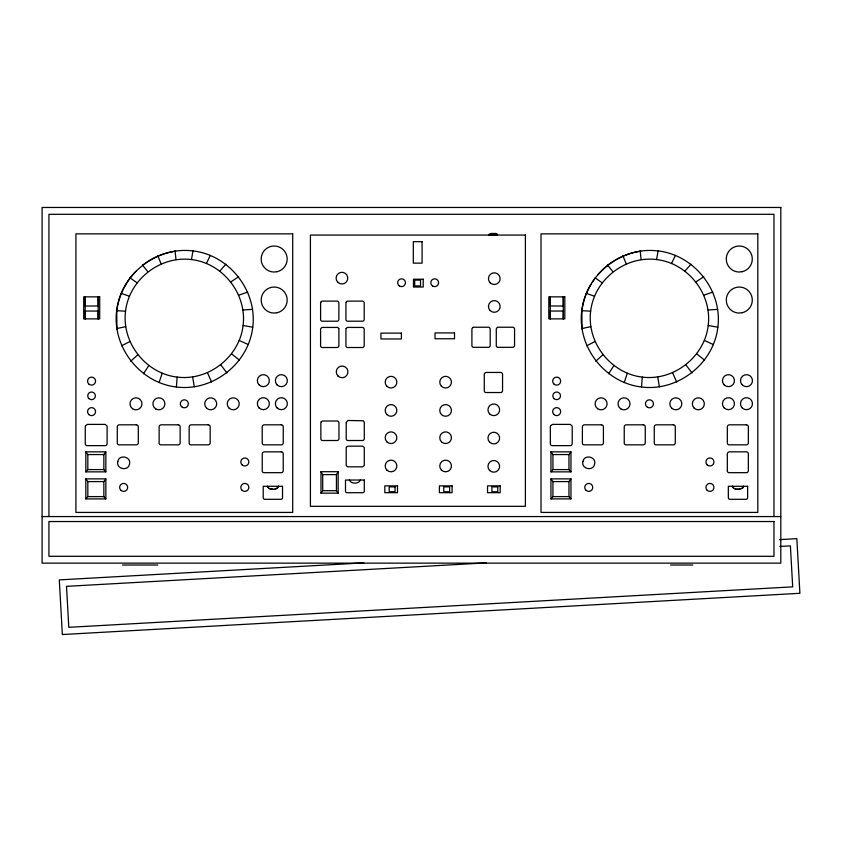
<?xml version="1.0" encoding="UTF-8"?>
<svg xmlns="http://www.w3.org/2000/svg" width="842" height="842" viewBox="0 0 842 842"><rect width="100%" height="100%" fill="white"/><g stroke="black" fill="none" stroke-linecap="round" stroke-linejoin="round"><path stroke-width="1.26" d="M98.188 313.277L98.188 318.876L98.188 296.858L98.188 302.436M98.188 303.341L98.188 305.962L85.179 306.046L85.179 296.858L85.179 318.876L85.179 311.045L98.188 311.045L98.188 312.614M550.289 313.277L550.289 318.876L550.289 296.858L550.289 302.436M550.289 303.341L550.289 305.962L563.298 306.046L563.298 303.341M563.298 313.277L563.298 318.876L563.298 296.858L563.298 302.436M191.471 259.568L192.976 250.905C229.424 255.105 257.41 290.837 252.747 327.233C248.548 363.681 212.815 391.667 176.42 387.004L177.167 377.1C145.687 373.469 121.522 342.62 125.553 311.182C129.184 279.712 160.043 255.547 191.471 259.568C222.941 263.199 247.106 294.058 243.085 325.486C239.454 356.966 208.595 381.131 177.167 377.1M656.581 259.568L658.086 250.905C694.534 255.105 722.52 290.837 717.858 327.233C713.658 363.681 677.926 391.667 641.53 387.004L642.278 377.1C610.797 373.469 586.632 342.62 590.663 311.182C594.294 279.712 625.153 255.547 656.581 259.568C688.051 263.199 712.216 294.058 708.196 325.486C704.565 356.966 673.705 381.131 642.278 377.1M278.344 486.297L277.607 487.792L275.608 488.897M278.513 486.297L276.86 488.486L274.281 489.191M360.387 480.035C358.976 484.192 350.809 484.192 349.388 480.035M743.454 486.297L742.718 487.792M743.623 486.297L742.865 487.844L739.392 489.191M176.42 387.004C139.972 382.805 111.986 347.072 116.649 310.677C120.859 274.092 156.875 245.99 193.397 251.011M641.53 387.004C605.082 382.805 577.096 347.072 581.759 310.677C585.969 274.092 621.985 245.99 658.507 251.011M159.085 382.542L162.201 373.248M624.196 382.542L627.311 373.248M206.437 263.42L210.311 255.368M671.548 263.42L675.421 255.368M338.158 493.149L336.442 490.686L336.442 474.604L338.158 471.699L320.991 471.699L320.991 493.149L338.158 493.149L338.158 471.699M143.498 373.753L148.739 365.66M608.608 373.753L613.85 365.66M320.991 493.149L322.707 490.686L322.707 474.604L320.991 471.699M105.85 471.867L103.85 469.583L103.85 454.564L105.85 451.849L85.831 451.849L85.831 471.867L105.85 471.867L105.85 451.849M105.85 498.896L103.85 496.601L103.85 481.592L105.85 478.877L85.831 478.877L85.831 498.896L105.85 498.896L105.85 478.877M570.96 471.867L568.96 469.583L568.96 454.564L570.96 451.849L550.942 451.849L550.942 471.867L570.96 471.867L570.96 451.849M570.96 498.896L568.96 496.601L568.96 481.592L570.96 478.877L550.942 478.877L550.942 498.896L570.96 498.896L570.96 478.877M85.831 471.867L87.831 469.583L87.831 454.564L85.831 451.849M85.831 498.896L87.831 496.601L87.831 481.592L85.831 478.877M550.942 471.867L552.941 469.583L552.941 454.564L550.942 451.849M550.942 498.896L552.941 496.601L552.941 481.592L550.942 478.877M219.888 271.019L225.898 264.156M684.999 271.019L691.008 264.156M130.721 361.218L137.709 354.84M595.831 361.218L602.819 354.84M230.929 281.838L238.675 276.692M696.039 281.838L703.786 276.692M473.036 327.391L472.046 328.527A2.379 2.379 0 0 0 471.909 329.327L471.909 345.578A1.937 1.937 0 0 0 472.109 346.451L472.836 347.178A1.326 1.326 0 0 0 473.415 347.314L488.518 347.314A1.484 1.484 0 0 0 489.16 347.167L489.97 346.346A2.158 2.158 0 0 0 490.191 345.388L490.191 329.18A2.179 2.179 0 0 0 489.96 328.212L489.149 327.38A1.495 1.495 0 0 0 488.497 327.233L473.73 327.233A1.61 1.61 0 0 0 473.036 327.391M497.401 327.391L496.422 328.527A2.379 2.379 0 0 0 496.275 329.327L496.275 345.578A1.937 1.937 0 0 0 496.475 346.451L497.201 347.178A1.326 1.326 0 0 0 497.78 347.314L512.883 347.314A1.484 1.484 0 0 0 513.525 347.167L514.336 346.346A2.158 2.158 0 0 0 514.557 345.388L514.557 329.18A2.179 2.179 0 0 0 514.336 328.212L513.515 327.38A1.495 1.495 0 0 0 512.873 327.233L498.096 327.233A1.61 1.61 0 0 0 497.401 327.391M121.627 345.809L129.847 341.526M586.737 345.809L594.957 341.526M741.97 488.486L736.518 489.286M238.781 295.142L247.769 292.1M703.891 295.142L712.879 292.1M116.817 328.569L125.7 326.643M581.927 328.569L590.81 326.643M242.928 310.035L252.579 309.34M708.038 310.035L717.689 309.34M274.324 489.286L270.04 488.981M363.765 562.877L59.298 579.896L62.35 634.531L799.9 593.294L796.848 538.659L779.524 539.627M486.15 562.888L66.507 586.348L68.791 627.322L792.69 586.853L790.396 545.879L779.903 546.458M491.012 233.466L495.791 233.466M489.149 234.655L497.506 234.655M489.149 235.255L497.506 235.255M87.831 454.564L103.85 454.564M552.941 454.564L568.96 454.564M87.831 469.583L103.85 469.583M552.941 469.583L568.96 469.583M322.707 474.604L336.442 474.604M87.831 481.592L103.85 481.592M552.941 481.592L568.96 481.592M322.707 490.686L336.442 490.686M87.831 496.601L103.85 496.601M552.941 496.601L568.96 496.601M42.1 516.567L780.808 516.567M122.5 565.014L157.77 565.014M670.548 565.014L692.808 565.014M581.759 310.677L590.663 311.182M116.649 310.677L125.553 311.182M737.981 489.297L735.15 488.981M272.871 489.297L268.872 488.486L267.219 486.297M708.196 325.486L717.858 327.233M243.085 325.486L252.747 327.233M586.221 293.342L594.515 296.226M121.111 293.342L129.405 296.226M733.982 488.486L735.245 488.897M704.344 340.452L713.395 344.567M239.233 340.452L248.285 344.567M595.01 277.755L602.104 282.765M129.9 277.755L137.004 282.765M734.108 488.413L732.329 486.297M268.998 488.413L267.398 486.297M696.744 353.914L704.607 360.155M231.634 353.914L239.496 360.155M607.545 264.977L612.923 271.724M142.435 264.977L147.824 271.724M685.925 364.944L692.071 372.932M220.815 364.944L226.961 372.932M733.235 487.792L732.508 486.297M338.642 328.412L337.831 327.58A1.495 1.495 0 0 0 337.179 327.433L322.402 327.433A1.61 1.61 0 0 0 321.707 327.591L320.728 328.727A2.379 2.379 0 0 0 320.591 329.527L320.591 345.778A1.937 1.937 0 0 0 320.791 346.651L321.518 347.378A1.326 1.326 0 0 0 322.097 347.514L337.2 347.514A1.484 1.484 0 0 0 337.842 347.367L338.642 346.546A2.158 2.158 0 0 0 338.873 345.588L338.873 329.38A2.179 2.179 0 0 0 338.642 328.412L338.737 328.633M672.621 372.806L676.663 382.026M207.511 372.806L211.553 382.026M622.954 255.884L626.237 263.872M157.843 255.884L161.127 263.872M657.728 376.953L659.423 386.825M192.618 376.953L194.313 386.825M640.194 251.074L641.12 259.725M175.083 251.074L176.01 259.725M582.033 328.938L581.864 311.224A69.065 69.065 0 0 1 590.926 284.501M116.922 328.938L116.754 311.224A69.065 69.065 0 0 1 135.994 271.208M563.298 312.614L563.298 311.045L550.289 311.045L550.289 312.614M773.966 516.567L773.966 214.31L48.941 214.31L48.941 516.567M727.33 454.017L727.33 470.878M497.317 235.255L497.317 234.065L489.349 234.065L489.349 235.255M496.433 234.065L496.433 234.655M494.212 234.065L494.212 235.255M490.223 234.065L490.223 235.255M727.351 470.878A1.758 1.758 0 0 0 729.056 472.688L746.433 472.667A1.958 1.958 0 0 0 748.327 470.678L748.349 453.87A1.979 1.979 0 0 0 746.412 451.828L729.414 451.849A2.126 2.126 0 0 0 727.362 454.017M592.284 282.291A69.065 69.065 0 0 1 594.463 279.091M597.62 275.05A69.065 69.065 0 0 1 607.84 265.188M608.85 264.409A69.065 69.065 0 0 1 640.73 251.179M142.73 265.188A69.065 69.065 0 0 1 175.62 251.179M346.23 422.705L346.209 438.829A1.852 1.852 0 0 0 346.409 439.671L347.125 440.377A1.337 1.337 0 0 0 347.693 440.513L362.649 440.503A1.484 1.484 0 0 0 363.281 440.366L364.07 439.577A2.063 2.063 0 0 0 364.291 438.64L364.281 422.547L363.46 420.779L347.767 420.474L346.23 422.705M117.796 461.469C115.775 468.91 128.047 471.752 129.5 464.163C131.52 456.722 119.248 453.88 117.796 461.469M582.906 461.469C580.885 468.91 593.157 471.752 594.61 464.163C596.631 456.722 584.359 453.88 582.906 461.469M85.537 425.694L85.41 425.999A3.063 3.063 0 0 0 85.252 426.999L85.252 443.85A1.8 1.8 0 0 0 87.042 445.639L105.113 445.639A2 2 0 0 0 107.113 443.65L107.113 426.81A2.852 2.852 0 0 0 106.955 425.884L105.092 424.389L87.421 424.389L85.537 425.694M346.451 447.239L346.346 447.491A2.537 2.537 0 0 0 346.209 448.312L346.209 465.047A2.094 2.094 0 0 0 346.325 465.721L347.693 466.826L362.649 466.826L364.176 465.605A2.326 2.326 0 0 0 364.291 464.847L364.291 448.165A2.358 2.358 0 0 0 364.165 447.397L362.628 446.165L348.009 446.165L346.451 447.239M550.647 425.694L550.521 425.999A3.063 3.063 0 0 0 550.352 426.999L550.352 443.85A1.8 1.8 0 0 0 552.152 445.639L570.223 445.639A2 2 0 0 0 572.213 443.65L572.213 426.81A2.852 2.852 0 0 0 572.065 425.884L570.202 424.389L552.531 424.389L550.647 425.694M320.834 302.162L320.728 302.415A2.379 2.379 0 0 0 320.591 303.215L320.591 319.465A1.937 1.937 0 0 0 320.791 320.328L321.518 321.065A1.326 1.326 0 0 0 322.097 321.202L337.2 321.191A1.484 1.484 0 0 0 337.842 321.055L338.642 320.234A2.158 2.158 0 0 0 338.873 319.276L338.873 303.067A2.179 2.179 0 0 0 338.642 302.089L337.831 301.268A1.495 1.495 0 0 0 337.179 301.12L322.402 301.12A1.61 1.61 0 0 0 321.707 301.278L320.834 302.162M346.178 302.162L346.073 302.415A2.379 2.379 0 0 0 345.936 303.215L345.936 319.465A1.937 1.937 0 0 0 346.136 320.328L346.862 321.065A1.326 1.326 0 0 0 347.43 321.202L362.544 321.191A1.484 1.484 0 0 0 363.176 321.055L363.986 320.234A2.158 2.158 0 0 0 364.207 319.276L364.207 303.067A2.179 2.179 0 0 0 363.986 302.089L363.165 301.268A1.495 1.495 0 0 0 362.523 301.12L347.746 301.12A1.61 1.61 0 0 0 347.051 301.278L346.178 302.162M346.178 328.485L346.073 328.727A2.379 2.379 0 0 0 345.936 329.527L345.936 345.778A1.937 1.937 0 0 0 346.136 346.651L346.862 347.378A1.326 1.326 0 0 0 347.43 347.514L362.544 347.514A1.484 1.484 0 0 0 363.176 347.367L363.986 346.546A2.158 2.158 0 0 0 364.207 345.588L364.207 329.38A2.179 2.179 0 0 0 363.986 328.412L363.165 327.58A1.495 1.495 0 0 0 362.523 327.433L347.746 327.433A1.61 1.61 0 0 0 347.051 327.591L346.178 328.485M484.518 373.501L484.413 373.743A2.379 2.379 0 0 0 484.276 374.543L484.276 390.804A1.937 1.937 0 0 0 484.476 391.667L485.202 392.404A1.326 1.326 0 0 0 485.781 392.53L500.885 392.53A1.484 1.484 0 0 0 501.527 392.383L502.327 391.572A2.158 2.158 0 0 0 502.558 390.604L502.558 374.395A2.179 2.179 0 0 0 502.327 373.427L501.516 372.596A1.495 1.495 0 0 0 500.864 372.448L486.087 372.448A1.61 1.61 0 0 0 485.392 372.617L484.518 373.501M321.244 421.81L321.107 422.031A2.242 2.242 0 0 0 320.865 423.042L320.865 438.829A1.852 1.852 0 0 0 321.065 439.671L321.781 440.377A1.337 1.337 0 0 0 322.349 440.513L337.305 440.503A1.484 1.484 0 0 0 337.937 440.366L338.737 439.577A2.063 2.063 0 0 0 338.958 438.64L338.958 422.905A2.084 2.084 0 0 0 338.737 421.958L337.926 421.158A1.505 1.505 0 0 0 337.284 421.011L322.665 421.011A1.621 1.621 0 0 0 321.981 421.168L321.244 421.81M277.102 271.703L273.724 272.029A13.009 13.009 0 0 1 261.504 261.957L261.178 258.578A13.009 13.009 0 0 1 273.492 246.032A13.009 13.009 0 0 1 287.059 257.21A13.009 13.009 0 0 1 277.102 271.703M277.102 312.74L273.724 313.066A13.009 13.009 0 0 1 261.504 302.994L261.178 299.615A13.009 13.009 0 0 1 273.492 287.069A13.009 13.009 0 0 1 287.059 298.247A13.009 13.009 0 0 1 277.102 312.74M742.212 271.703L738.834 272.029A13.009 13.009 0 0 1 726.604 261.957L726.278 258.578A13.009 13.009 0 0 1 738.602 246.032A13.009 13.009 0 0 1 752.169 257.21A13.009 13.009 0 0 1 742.212 271.703M742.212 312.74L738.834 313.066A13.009 13.009 0 0 1 726.604 302.994L726.278 299.615A13.009 13.009 0 0 1 738.602 287.069A13.009 13.009 0 0 1 752.169 298.247A13.009 13.009 0 0 1 742.212 312.74M780.808 207.469L42.1 207.469L42.1 563.14L780.808 563.14L780.808 207.469M292.711 233.865L75.917 233.865L75.917 512.42L292.711 512.42L292.711 233.865M757.821 233.865L541.017 233.865L541.017 512.42L757.821 512.42L757.821 233.865M525.397 235.065L310.414 235.065L310.414 506.316L525.397 506.316L525.397 235.065M422.084 241.696L413.317 241.696L413.317 263.146L422.084 263.146L422.084 241.696M423.221 279.218L413.475 279.218L413.475 287.017L423.221 287.017L423.221 279.218M420.547 280.102L414.696 280.102L414.696 285.943L420.547 285.943L420.547 280.102M99.703 296.858L83.695 296.858L83.695 318.876L99.703 318.876L99.703 296.858M564.814 296.858L548.805 296.858L548.805 318.876L564.814 318.876L564.814 296.858M454.512 332.916L435.019 332.916L435.019 338.758L454.512 338.758L454.512 332.916M401.402 333.127L380.942 333.127L380.942 338.968L401.402 338.968L401.402 333.127M136.351 424.821L119.364 424.821A2.084 2.084 0 0 0 117.28 426.915L117.28 443.113A1.726 1.726 0 0 0 119.006 444.839L136.372 444.839A1.916 1.916 0 0 0 138.299 442.924L138.299 426.768A1.937 1.937 0 0 0 136.351 424.821M178.199 424.821L161.211 424.821A2.084 2.084 0 0 0 159.127 426.915L159.127 443.113A1.726 1.726 0 0 0 160.854 444.839L178.23 444.839A1.916 1.916 0 0 0 180.146 442.924L180.146 426.768A1.937 1.937 0 0 0 178.199 424.821M208.227 424.821L191.239 424.821A2.084 2.084 0 0 0 189.155 426.915L189.155 443.113A1.726 1.726 0 0 0 190.881 444.839L208.258 444.839A1.916 1.916 0 0 0 210.174 442.924L210.174 426.768A1.937 1.937 0 0 0 208.227 424.821M281.302 424.821L264.304 424.821A2.084 2.084 0 0 0 262.22 426.915L262.22 443.113A1.726 1.726 0 0 0 263.946 444.839L281.323 444.839A1.916 1.916 0 0 0 283.238 442.924L283.238 426.768A1.937 1.937 0 0 0 281.302 424.821M601.462 424.821L584.474 424.821A2.084 2.084 0 0 0 582.39 426.915L582.39 443.113A1.726 1.726 0 0 0 584.116 444.839L601.483 444.839A1.916 1.916 0 0 0 603.409 442.924L603.409 426.768A1.937 1.937 0 0 0 601.462 424.821M643.309 424.821L626.322 424.821A2.084 2.084 0 0 0 624.238 426.915L624.238 443.113A1.726 1.726 0 0 0 625.964 444.839L643.33 444.839A1.916 1.916 0 0 0 645.256 442.924L645.256 426.768A1.937 1.937 0 0 0 643.309 424.821M673.337 424.821L656.35 424.821A2.084 2.084 0 0 0 654.266 426.915L654.266 443.113A1.726 1.726 0 0 0 655.992 444.839L673.358 444.839A1.916 1.916 0 0 0 675.284 442.924L675.284 426.768A1.937 1.937 0 0 0 673.337 424.821M746.412 424.821L729.414 424.821A2.084 2.084 0 0 0 727.33 426.915L727.33 443.113A1.726 1.726 0 0 0 729.056 444.839L746.433 444.839A1.916 1.916 0 0 0 748.349 442.924L748.349 426.768A1.937 1.937 0 0 0 746.412 424.821M281.302 451.849L264.304 451.849A2.126 2.126 0 0 0 262.251 454.017L262.22 470.878A1.758 1.758 0 0 0 263.946 472.688L281.323 472.667A1.958 1.958 0 0 0 283.217 470.678L283.238 453.87A1.979 1.979 0 0 0 281.302 451.828M364.291 480.035L345.494 480.035L345.494 491.128A1.579 1.579 0 0 0 347.072 492.707L362.786 492.707A1.505 1.505 0 0 0 364.291 491.202L364.291 480.035M397.498 485.866L384.826 485.866L384.826 492.686L397.498 492.686L397.498 485.866M452.08 485.866L439.408 485.866L439.408 492.686L452.08 492.686L452.08 485.866M500.211 485.866L487.539 485.866L487.539 492.686L500.211 492.686L500.211 485.866M282.523 486.297L263.22 486.297L263.22 497.685A1.621 1.621 0 0 0 264.841 499.306L280.975 499.306A1.547 1.547 0 0 0 282.523 497.759L282.523 486.297M747.622 486.297L728.33 486.297L728.33 497.685A1.621 1.621 0 0 0 729.951 499.306L746.086 499.306A1.547 1.547 0 0 0 747.622 497.759L747.622 486.297M395.056 486.876L389.204 486.876L389.204 491.749L395.056 491.749L395.056 486.876M449.639 486.876L443.787 486.876L443.787 491.749L449.639 491.749L449.639 486.876M497.769 486.876L491.917 486.876L491.917 491.749L497.769 491.749L497.769 486.876M773.966 521.535L48.941 521.535L48.941 556.299L773.966 556.299L773.966 521.535M585.927 490.233A3.999 3.999 0 0 0 592.621 488.444A3.999 3.999 0 0 0 587.716 483.54A3.999 3.999 0 0 0 585.927 490.233M707.175 464.868A3.999 3.999 0 0 0 713.827 462.911A3.999 3.999 0 0 0 708.806 458.122A3.999 3.999 0 0 0 707.175 464.868M742.223 384.91A6.01 6.01 0 0 0 752.274 382.215A6.01 6.01 0 0 0 744.917 374.858A6.01 6.01 0 0 0 742.223 384.91M742.223 407.928A6.01 6.01 0 0 0 752.274 405.234A6.01 6.01 0 0 0 744.917 397.887A6.01 6.01 0 0 0 742.223 407.928M553.836 383.952A3.999 3.999 0 0 0 560.54 382.152A3.999 3.999 0 0 0 555.636 377.248A3.999 3.999 0 0 0 553.836 383.952M724.204 407.928A6.01 6.01 0 0 0 734.256 405.234A6.01 6.01 0 0 0 726.899 397.887A6.01 6.01 0 0 0 724.204 407.928M707.101 490.233A3.999 3.999 0 0 0 713.806 488.444A3.999 3.999 0 0 0 708.901 483.54A3.999 3.999 0 0 0 707.101 490.233M647.393 407.254A3.999 3.999 0 0 0 653.445 403.855A3.999 3.999 0 0 0 647.487 400.318A3.999 3.999 0 0 0 647.393 407.254M724.204 384.91A6.01 6.01 0 0 0 734.256 382.215A6.01 6.01 0 0 0 726.899 374.858A6.01 6.01 0 0 0 724.204 384.91M553.962 398.54A3.821 3.821 0 0 0 560.362 396.824A3.821 3.821 0 0 0 555.678 392.14A3.821 3.821 0 0 0 553.962 398.54M694.24 408.191A6.01 6.01 0 0 0 704.196 405.181A6.01 6.01 0 0 0 696.597 398.066A6.01 6.01 0 0 0 694.24 408.191M553.836 414.464A3.999 3.999 0 0 0 560.54 412.664A3.999 3.999 0 0 0 555.636 407.76A3.999 3.999 0 0 0 553.836 414.464M597.62 408.717A6.01 6.01 0 0 0 607.071 404.36A6.01 6.01 0 0 0 598.578 398.361A6.01 6.01 0 0 0 597.62 408.717M620.838 408.907A6.01 6.01 0 0 0 630.016 404.002A6.01 6.01 0 0 0 621.175 398.519A6.01 6.01 0 0 0 620.838 408.907M671.716 408.191A6.01 6.01 0 0 0 681.673 405.181A6.01 6.01 0 0 0 674.084 398.066A6.01 6.01 0 0 0 671.716 408.191M120.816 490.233A3.999 3.999 0 0 0 127.51 488.444A3.999 3.999 0 0 0 122.606 483.54A3.999 3.999 0 0 0 120.816 490.233M242.064 464.868A3.999 3.999 0 0 0 248.716 462.911A3.999 3.999 0 0 0 243.696 458.122A3.999 3.999 0 0 0 242.064 464.868M277.113 384.91A6.01 6.01 0 0 0 287.164 382.215A6.01 6.01 0 0 0 279.807 374.858A6.01 6.01 0 0 0 277.113 384.91M277.113 407.928A6.01 6.01 0 0 0 287.164 405.234A6.01 6.01 0 0 0 279.807 397.887A6.01 6.01 0 0 0 277.113 407.928M88.726 383.952A3.999 3.999 0 0 0 95.43 382.152A3.999 3.999 0 0 0 90.526 377.248A3.999 3.999 0 0 0 88.726 383.952M259.094 407.928A6.01 6.01 0 0 0 269.145 405.234A6.01 6.01 0 0 0 261.788 397.887A6.01 6.01 0 0 0 259.094 407.928M242.001 490.233A3.999 3.999 0 0 0 248.695 488.444A3.999 3.999 0 0 0 243.791 483.54A3.999 3.999 0 0 0 242.001 490.233M182.293 407.254A3.999 3.999 0 0 0 188.334 403.855A3.999 3.999 0 0 0 182.377 400.318A3.999 3.999 0 0 0 182.293 407.254M259.094 384.91A6.01 6.01 0 0 0 269.145 382.215A6.01 6.01 0 0 0 261.788 374.858A6.01 6.01 0 0 0 259.094 384.91M88.852 398.54A3.821 3.821 0 0 0 95.251 396.824A3.821 3.821 0 0 0 90.568 392.14A3.821 3.821 0 0 0 88.852 398.54M229.129 408.191A6.01 6.01 0 0 0 239.086 405.181A6.01 6.01 0 0 0 231.497 398.066A6.01 6.01 0 0 0 229.129 408.191M88.726 414.464A3.999 3.999 0 0 0 95.43 412.664A3.999 3.999 0 0 0 90.526 407.76A3.999 3.999 0 0 0 88.726 414.464M132.51 408.717A6.01 6.01 0 0 0 141.961 404.36A6.01 6.01 0 0 0 133.468 398.361A6.01 6.01 0 0 0 132.51 408.717M155.728 408.907A6.01 6.01 0 0 0 164.906 404.002A6.01 6.01 0 0 0 156.075 398.519A6.01 6.01 0 0 0 155.728 408.907M206.606 408.191A6.01 6.01 0 0 0 216.562 405.181A6.01 6.01 0 0 0 208.974 398.066A6.01 6.01 0 0 0 206.606 408.191M337.968 376.006A5.852 5.852 0 0 0 347.757 373.385A5.852 5.852 0 0 0 340.589 366.228A5.852 5.852 0 0 0 337.968 376.006M441.471 441.85A5.852 5.852 0 0 0 451.249 439.229A5.852 5.852 0 0 0 444.092 432.062A5.852 5.852 0 0 0 441.471 441.85M441.471 386.289A5.852 5.852 0 0 0 451.249 383.668A5.852 5.852 0 0 0 444.092 376.511A5.852 5.852 0 0 0 441.471 386.289M441.471 414.559A5.852 5.852 0 0 0 451.249 411.938A5.852 5.852 0 0 0 444.092 404.77A5.852 5.852 0 0 0 441.471 414.559M489.655 470.478A5.852 5.852 0 0 0 499.443 467.847A5.852 5.852 0 0 0 492.275 460.69A5.852 5.852 0 0 0 489.655 470.478M399.361 285.943A3.894 3.894 0 0 0 405.434 283.007A3.894 3.894 0 0 0 399.845 279.207A3.894 3.894 0 0 0 399.361 285.943M490.16 310.582A5.852 5.852 0 0 0 499.948 307.962A5.852 5.852 0 0 0 492.78 300.794A5.852 5.852 0 0 0 490.16 310.582M489.655 413.938A5.852 5.852 0 0 0 499.443 411.317A5.852 5.852 0 0 0 492.275 404.16A5.852 5.852 0 0 0 489.655 413.938M489.655 442.208A5.852 5.852 0 0 0 499.443 439.587A5.852 5.852 0 0 0 492.275 432.42A5.852 5.852 0 0 0 489.655 442.208M490.16 282.796A5.852 5.852 0 0 0 499.948 280.175A5.852 5.852 0 0 0 492.78 273.018A5.852 5.852 0 0 0 490.16 282.796M432.493 285.943A3.894 3.894 0 0 0 438.577 283.007A3.894 3.894 0 0 0 432.988 279.207A3.894 3.894 0 0 0 432.493 285.943M337.8 282.28A5.852 5.852 0 0 0 347.578 279.66A5.852 5.852 0 0 0 340.421 272.492A5.852 5.852 0 0 0 337.8 282.28M441.471 470.11A5.852 5.852 0 0 0 451.249 467.489A5.852 5.852 0 0 0 444.092 460.332A5.852 5.852 0 0 0 441.471 470.11M386.888 386.289A5.852 5.852 0 0 0 396.666 383.668A5.852 5.852 0 0 0 389.509 376.511A5.852 5.852 0 0 0 386.888 386.289M386.888 414.559A5.852 5.852 0 0 0 396.666 411.938A5.852 5.852 0 0 0 389.509 404.77A5.852 5.852 0 0 0 386.888 414.559M386.888 441.85A5.852 5.852 0 0 0 396.666 439.229A5.852 5.852 0 0 0 389.509 432.062A5.852 5.852 0 0 0 386.888 441.85M386.888 470.11A5.852 5.852 0 0 0 396.666 467.489A5.852 5.852 0 0 0 389.509 460.332A5.852 5.852 0 0 0 386.888 470.11"/></g></svg>
